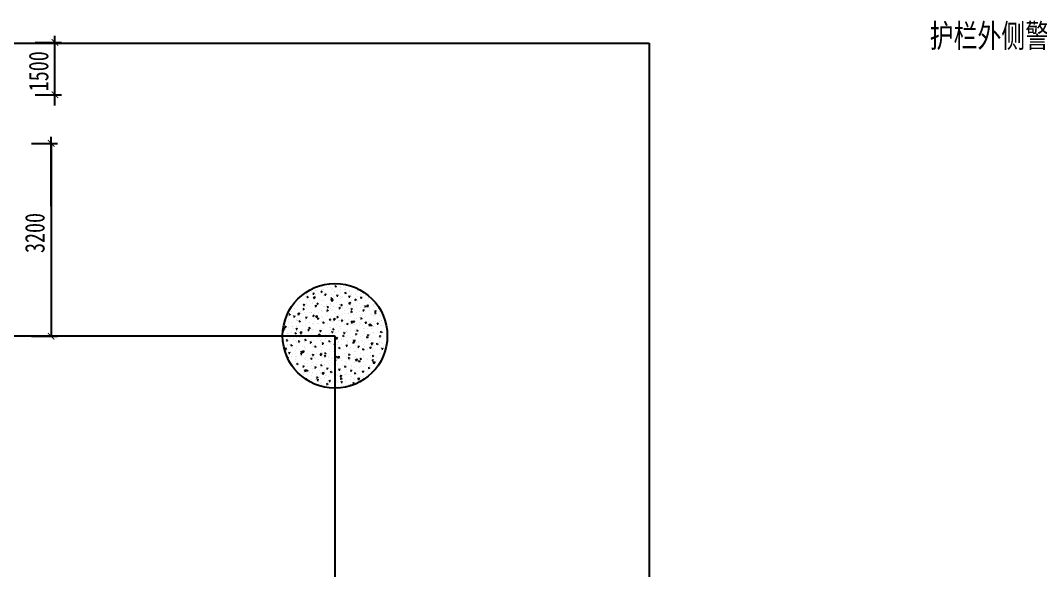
# Model space of a CAD drawing. Header units: inches. Extents: x -113 to 2477, y -497 to 443.
# Drawn here: x -6.4 to 102.8, y -362.8 to -303.9 of the extents above; entities that cross this region are included whole.
import ezdxf

# ---------------------------------------------------------------- set-up
doc = ezdxf.new("R2010")
doc.units = ezdxf.units.IN
doc.header["$MEASUREMENT"] = 0
doc.styles.add('宋体', font='', dxfattribs={"width": 0.75})
doc.styles.get('宋体').set_extended_font_data('SimSun')

msp = doc.modelspace()

# ---------------------------------------------------------------- linework, layer by layer
at = {"color": 0}
for p, q in [((-2.691, -312.991), (-2.691, -305.564)), ((-65.72, -306.326), (60.893, -306.326)), ((-4.791, -306.264), (-1.991, -306.264)), ((60.893, -306.326), (60.893, -444.935)), ((-4.791, -311.845), (-1.991, -311.845)), ((-3.094, -323.784), (-3.094, -316.357)), ((-5.194, -317.057), (-2.394, -317.057)), ((-3.094, -317.057), (-3.094, -337.654)), ((24.249, -332.959), (24.249, -332.959)), ((24.765, -332.88), (24.765, -332.88)), ((24.995, -332.605), (24.995, -332.605)), ((25.147, -332.845), (25.147, -332.845)), ((25.495, -332.459), (25.495, -332.459)), ((25.569, -332.407), (25.569, -332.407)), ((25.794, -332.926), (25.882, -332.986)), ((25.795, -332.926), (25.92, -332.878)), ((25.802, -332.702), (25.802, -332.702)), ((25.883, -332.985), (25.919, -332.877)), ((25.94, -332.401), (25.94, -332.401)), ((25.944, -332.645), (25.944, -332.645)), ((26.071, -332.712), (26.071, -332.712)), ((26.519, -332.447), (26.519, -332.447)), ((26.613, -332.312), (26.613, -332.312)), ((26.839, -332.524), (26.839, -332.524)), ((26.893, -332.686), (26.893, -332.686)), ((26.983, -332.586), (26.983, -332.586)), ((27.265, -332.914), (27.265, -332.914)), ((27.269, -332.865), (27.269, -332.865)), ((27.288, -332.352), (27.376, -332.412)), ((27.289, -332.352), (27.414, -332.304)), ((27.377, -332.411), (27.413, -332.304)), ((27.468, -332.487), (27.468, -332.487)), ((27.714, -332.807), (27.714, -332.807)), ((27.736, -332.164), (27.736, -332.164)), ((27.843, -332.726), (27.843, -332.726)), ((27.876, -332.346), (27.876, -332.346)), ((27.882, -332.472), (27.882, -332.472)), ((28.302, -332.736), (28.302, -332.736)), ((28.387, -332.718), (28.387, -332.718)), ((28.417, -332.527), (28.417, -332.527)), ((28.783, -332.931), (28.783, -332.931)), ((28.792, -332.766), (28.792, -332.766)), ((28.805, -332.339), (28.805, -332.339)), ((29.339, -332.558), (29.339, -332.558)), ((29.366, -332.567), (29.366, -332.567)), ((29.51, -332.57), (29.51, -332.57)), ((29.696, -332.806), (29.696, -332.806)), ((29.741, -332.806), (29.741, -332.806)), ((23.437, -334.009), (23.437, -334.009)), ((23.904, -333.308), (23.904, -333.308)), ((24.155, -333.448), (24.155, -333.448)), ((24.227, -333.551), (24.227, -333.551)), ((24.267, -333.27), (24.267, -333.27)), ((24.3, -333.499), (24.389, -333.559)), ((24.301, -333.499), (24.426, -333.451)), ((24.389, -333.558), (24.425, -333.451)), ((24.559, -333.862), (24.559, -333.862)), ((24.928, -333.141), (25.035, -333.15)), ((24.932, -333.141), (25.018, -333.039)), ((24.98, -333.589), (25.119, -333.445)), ((24.982, -333.593), (25.14, -333.617)), ((25.005, -333.803), (25.005, -333.803)), ((25.036, -333.161), (25.015, -333.049)), ((25.027, -333.16), (25.027, -333.16)), ((25.104, -334.029), (25.104, -334.029)), ((25.139, -333.615), (25.119, -333.446)), ((25.125, -333.437), (25.125, -333.437)), ((25.191, -333.27), (25.191, -333.27)), ((25.216, -333.31), (25.216, -333.31)), ((25.472, -333.102), (25.472, -333.102)), ((25.678, -333.714), (25.678, -333.714)), ((25.87, -333.892), (25.87, -333.892)), ((26.027, -333.895), (26.027, -333.895)), ((26.049, -333.303), (26.049, -333.303)), ((26.146, -333.013), (26.146, -333.013)), ((26.165, -333.351), (26.165, -333.351)), ((26.204, -333.253), (26.31, -333.262)), ((26.208, -333.252), (26.293, -333.15)), ((26.228, -333.092), (26.228, -333.092)), ((26.311, -333.272), (26.291, -333.161)), ((26.801, -333.567), (26.801, -333.567)), ((26.855, -333.642), (26.944, -333.701)), ((26.857, -333.642), (26.981, -333.594)), ((26.878, -333.884), (27.017, -333.739)), ((26.879, -333.887), (27.037, -333.912)), ((26.907, -333.714), (26.907, -333.714)), ((26.94, -333.77), (26.94, -333.77)), ((26.944, -333.701), (26.98, -333.593)), ((26.962, -333.178), (26.962, -333.178)), ((27.037, -333.909), (27.017, -333.74)), ((27.114, -333.391), (27.114, -333.391)), ((27.246, -333.508), (27.246, -333.508)), ((27.479, -333.364), (27.585, -333.373)), ((27.483, -333.364), (27.569, -333.262)), ((27.586, -333.384), (27.566, -333.272)), ((27.838, -333.656), (27.838, -333.656)), ((27.86, -333.064), (27.86, -333.064)), ((27.919, -333.419), (27.919, -333.419)), ((27.944, -333.536), (27.944, -333.536)), ((28.063, -333.431), (28.063, -333.431)), ((28.349, -333.068), (28.438, -333.128)), ((28.351, -333.068), (28.475, -333.02)), ((28.438, -333.127), (28.474, -333.02)), ((28.575, -333.973), (28.575, -333.973)), ((28.754, -333.476), (28.861, -333.485)), ((28.758, -333.476), (28.844, -333.373)), ((28.762, -333.523), (28.762, -333.523)), ((28.776, -334.178), (28.914, -334.033)), ((28.862, -333.495), (28.841, -333.384)), ((28.934, -334.203), (28.914, -334.034)), ((28.981, -333.358), (28.981, -333.358)), ((29.012, -333.471), (29.012, -333.471)), ((29.02, -333.914), (29.02, -333.914)), ((29.042, -333.271), (29.042, -333.271)), ((29.411, -333.784), (29.499, -333.844)), ((29.412, -333.784), (29.536, -333.736)), ((29.487, -333.213), (29.487, -333.213)), ((29.499, -333.843), (29.535, -333.736)), ((29.653, -333.99), (29.653, -333.99)), ((29.675, -333.398), (29.675, -333.398)), ((29.693, -333.825), (29.693, -333.825)), ((29.961, -333.511), (29.961, -333.511)), ((30.018, -333.18), (30.018, -333.18)), ((30.03, -333.587), (30.136, -333.597)), ((30.033, -333.587), (30.119, -333.485)), ((30.137, -333.607), (30.116, -333.496)), ((30.161, -333.124), (30.161, -333.124)), ((30.551, -333.876), (30.551, -333.876)), ((30.573, -333.284), (30.573, -333.284)), ((30.816, -333.678), (30.816, -333.678)), ((30.91, -333.551), (30.91, -333.551)), ((22.617, -335.043), (22.617, -335.043)), ((22.76, -334.426), (22.76, -334.426)), ((22.969, -334.711), (22.969, -334.711)), ((22.971, -334.139), (22.971, -334.139)), ((23.271, -334.859), (23.271, -334.859)), ((23.293, -334.268), (23.293, -334.268)), ((23.346, -334.378), (23.346, -334.378)), ((23.567, -335.083), (23.567, -335.083)), ((23.797, -334.248), (23.797, -334.248)), ((23.867, -334.789), (23.956, -334.848)), ((23.869, -334.788), (23.993, -334.741)), ((23.9, -334.367), (24.006, -334.376)), ((23.904, -334.367), (23.989, -334.265)), ((23.92, -334.179), (23.92, -334.179)), ((23.956, -334.848), (23.992, -334.74)), ((24.007, -334.386), (23.987, -334.275)), ((24.092, -334.563), (24.092, -334.563)), ((24.184, -334.734), (24.184, -334.734)), ((24.206, -334.142), (24.206, -334.142)), ((24.295, -334.418), (24.295, -334.418)), ((24.516, -335.123), (24.516, -335.123)), ((24.537, -334.504), (24.537, -334.504)), ((24.742, -335.117), (24.742, -335.117)), ((24.76, -335.131), (24.76, -335.131)), ((24.834, -334.07), (24.834, -334.07)), ((24.869, -334.219), (24.869, -334.219)), ((25.082, -334.62), (25.082, -334.62)), ((25.175, -334.478), (25.281, -334.488)), ((25.179, -334.478), (25.265, -334.376)), ((25.21, -334.416), (25.21, -334.416)), ((25.244, -334.458), (25.244, -334.458)), ((25.283, -334.498), (25.262, -334.387)), ((25.361, -334.215), (25.45, -334.275)), ((25.363, -334.215), (25.487, -334.167)), ((25.45, -334.274), (25.486, -334.167)), ((25.797, -334.953), (25.797, -334.953)), ((25.819, -334.259), (25.819, -334.259)), ((25.865, -334.969), (25.865, -334.969)), ((25.984, -335.079), (25.984, -335.079)), ((26.006, -334.487), (26.006, -334.487)), ((26.193, -334.498), (26.193, -334.498)), ((26.31, -334.91), (26.31, -334.91)), ((26.333, -334.268), (26.333, -334.268)), ((26.423, -334.931), (26.511, -334.991)), ((26.424, -334.931), (26.549, -334.883)), ((26.45, -334.59), (26.557, -334.599)), ((26.454, -334.59), (26.54, -334.488)), ((26.511, -334.99), (26.547, -334.883)), ((26.558, -334.61), (26.537, -334.498)), ((26.768, -334.299), (26.768, -334.299)), ((26.778, -334.209), (26.778, -334.209)), ((26.834, -334.775), (26.834, -334.775)), ((26.897, -334.954), (26.897, -334.954)), ((26.919, -334.362), (26.919, -334.362)), ((26.984, -334.822), (26.984, -334.822)), ((27.143, -334.538), (27.143, -334.538)), ((27.452, -334.121), (27.452, -334.121)), ((27.717, -334.339), (27.717, -334.339)), ((27.726, -334.701), (27.832, -334.711)), ((27.73, -334.701), (27.815, -334.599)), ((27.795, -334.84), (27.795, -334.84)), ((27.833, -334.721), (27.813, -334.61)), ((27.817, -334.248), (27.817, -334.248)), ((27.871, -334.597), (27.871, -334.597)), ((27.917, -334.358), (28.005, -334.417)), ((27.918, -334.357), (28.042, -334.31)), ((28.005, -334.417), (28.041, -334.309)), ((28.092, -334.578), (28.092, -334.578)), ((28.107, -334.674), (28.107, -334.674)), ((28.297, -334.988), (28.297, -334.988)), ((28.552, -334.615), (28.552, -334.615)), ((28.666, -334.379), (28.666, -334.379)), ((28.719, -334.707), (28.719, -334.707)), ((28.74, -334.115), (28.74, -334.115)), ((28.777, -334.182), (28.935, -334.206)), ((28.908, -334.419), (28.908, -334.419)), ((28.978, -335.074), (29.066, -335.133)), ((28.979, -335.073), (29.104, -335.025)), ((29.001, -334.813), (29.107, -334.822)), ((29.005, -334.813), (29.091, -334.711)), ((29.041, -334.618), (29.041, -334.618)), ((29.067, -335.132), (29.103, -335.025)), ((29.108, -334.833), (29.088, -334.721)), ((29.225, -334.527), (29.225, -334.527)), ((29.334, -334.81), (29.334, -334.81)), ((29.615, -334.419), (29.615, -334.419)), ((29.631, -334.582), (29.631, -334.582)), ((29.88, -335.08), (29.88, -335.08)), ((29.945, -334.241), (29.945, -334.241)), ((29.99, -334.658), (29.99, -334.658)), ((30.276, -334.925), (30.383, -334.934)), ((30.28, -334.925), (30.366, -334.822)), ((30.326, -335.022), (30.326, -335.022)), ((30.348, -334.379), (30.348, -334.379)), ((30.384, -334.944), (30.363, -334.833)), ((30.371, -334.632), (30.371, -334.632)), ((30.472, -334.5), (30.56, -334.56)), ((30.473, -334.5), (30.598, -334.452)), ((30.508, -335.06), (30.508, -335.06)), ((30.529, -334.468), (30.529, -334.468)), ((30.56, -334.559), (30.597, -334.452)), ((30.564, -334.46), (30.564, -334.46)), ((30.673, -334.472), (30.812, -334.328)), ((30.674, -334.476), (30.832, -334.5)), ((30.793, -334.32), (30.793, -334.32)), ((30.832, -334.497), (30.812, -334.329)), ((30.939, -334.698), (30.939, -334.698)), ((30.982, -334.063), (30.982, -334.063)), ((30.999, -334.933), (30.999, -334.933)), ((31.408, -334.454), (31.408, -334.454)), ((31.431, -334.926), (31.431, -334.926)), ((31.453, -334.334), (31.453, -334.334)), ((31.467, -334.232), (31.467, -334.232)), ((31.513, -334.5), (31.513, -334.5)), ((31.552, -335.036), (31.658, -335.046)), ((31.555, -335.036), (31.641, -334.934)), ((31.659, -335.056), (31.638, -334.944)), ((31.888, -334.739), (31.888, -334.739)), ((32.087, -335.076), (32.087, -335.076)), ((22.033, -336.113), (22.033, -336.113)), ((22.075, -336.056), (22.075, -336.056)), ((22.271, -335.951), (22.271, -335.951)), ((22.305, -336.177), (22.305, -336.177)), ((22.326, -335.585), (22.326, -335.585)), ((22.374, -335.362), (22.462, -335.422)), ((22.375, -335.362), (22.499, -335.314)), ((22.462, -335.421), (22.498, -335.314)), ((22.501, -335.412), (22.501, -335.412)), ((22.646, -336.19), (22.646, -336.19)), ((22.686, -335.487), (22.686, -335.487)), ((22.871, -335.593), (22.978, -335.602)), ((22.875, -335.593), (22.961, -335.49)), ((22.979, -335.612), (22.958, -335.501)), ((23.112, -335.878), (23.112, -335.878)), ((23.156, -335.965), (23.156, -335.965)), ((23.22, -335.991), (23.22, -335.991)), ((23.228, -336.043), (23.228, -336.043)), ((23.25, -335.451), (23.25, -335.451)), ((23.319, -335.321), (23.457, -335.177)), ((23.32, -335.325), (23.478, -335.349)), ((23.435, -336.078), (23.523, -336.138)), ((23.436, -336.078), (23.561, -336.03)), ((23.477, -335.347), (23.458, -335.178)), ((23.524, -336.137), (23.56, -336.03)), ((23.595, -336.23), (23.595, -336.23)), ((23.601, -335.907), (23.601, -335.907)), ((23.624, -335.264), (23.624, -335.264)), ((23.723, -335.309), (23.723, -335.309)), ((24.069, -335.206), (24.069, -335.206)), ((24.141, -335.918), (24.141, -335.918)), ((24.147, -335.704), (24.253, -335.713)), ((24.149, -335.7), (24.149, -335.7)), ((24.15, -335.704), (24.236, -335.602)), ((24.163, -335.326), (24.163, -335.326)), ((24.169, -336.031), (24.169, -336.031)), ((24.254, -335.724), (24.233, -335.612)), ((24.275, -335.818), (24.275, -335.818)), ((24.929, -335.505), (25.017, -335.564)), ((24.93, -335.504), (25.055, -335.457)), ((25.017, -335.564), (25.053, -335.456)), ((25.039, -335.804), (25.039, -335.804)), ((25.061, -335.212), (25.061, -335.212)), ((25.119, -336.071), (25.119, -336.071)), ((25.186, -335.522), (25.186, -335.522)), ((25.216, -335.615), (25.355, -335.471)), ((25.217, -335.619), (25.375, -335.644)), ((25.375, -335.641), (25.355, -335.472)), ((25.398, -335.67), (25.398, -335.67)), ((25.422, -335.816), (25.528, -335.825)), ((25.426, -335.816), (25.511, -335.714)), ((25.465, -335.163), (25.465, -335.163)), ((25.529, -335.835), (25.509, -335.724)), ((25.843, -335.612), (25.843, -335.612)), ((25.865, -336.144), (25.865, -336.144)), ((25.962, -335.671), (25.962, -335.671)), ((25.99, -336.22), (26.079, -336.28)), ((25.991, -336.22), (26.116, -336.172)), ((26.048, -336.224), (26.048, -336.224)), ((26.068, -336.112), (26.068, -336.112)), ((26.079, -336.279), (26.115, -336.172)), ((26.223, -335.344), (26.223, -335.344)), ((26.414, -335.203), (26.414, -335.203)), ((26.516, -335.523), (26.516, -335.523)), ((26.697, -335.927), (26.803, -335.937)), ((26.701, -335.927), (26.787, -335.825)), ((26.805, -335.947), (26.784, -335.836)), ((26.854, -336.138), (26.854, -336.138)), ((26.875, -335.546), (26.875, -335.546)), ((26.902, -335.966), (26.902, -335.966)), ((27.017, -336.152), (27.017, -336.152)), ((27.114, -335.91), (27.252, -335.765)), ((27.115, -335.913), (27.273, -335.938)), ((27.171, -336.077), (27.171, -336.077)), ((27.272, -335.935), (27.253, -335.766)), ((27.26, -335.166), (27.26, -335.166)), ((27.363, -335.243), (27.363, -335.243)), ((27.484, -335.647), (27.572, -335.707)), ((27.485, -335.647), (27.61, -335.599)), ((27.573, -335.706), (27.609, -335.598)), ((27.616, -336.018), (27.616, -336.018)), ((27.639, -335.375), (27.639, -335.375)), ((27.752, -336.024), (27.752, -336.024)), ((27.773, -335.432), (27.773, -335.432)), ((27.939, -335.788), (27.939, -335.788)), ((27.966, -336.192), (27.966, -336.192)), ((27.972, -336.039), (28.079, -336.048)), ((27.976, -336.039), (28.062, -335.937)), ((28.08, -336.059), (28.059, -335.947)), ((28.084, -335.317), (28.084, -335.317)), ((28.29, -335.929), (28.29, -335.929)), ((28.312, -335.283), (28.312, -335.283)), ((28.675, -335.89), (28.675, -335.89)), ((28.697, -335.299), (28.697, -335.299)), ((28.758, -335.228), (28.758, -335.228)), ((28.915, -336.232), (28.915, -336.232)), ((28.976, -335.61), (28.976, -335.61)), ((29.011, -336.204), (29.15, -336.06)), ((29.012, -336.208), (29.17, -336.232)), ((29.17, -336.229), (29.15, -336.061)), ((29.248, -336.15), (29.354, -336.16)), ((29.252, -336.15), (29.337, -336.048)), ((29.261, -335.323), (29.261, -335.323)), ((29.355, -336.17), (29.335, -336.059)), ((29.413, -335.781), (29.413, -335.781)), ((29.588, -335.765), (29.588, -335.765)), ((29.61, -335.173), (29.61, -335.173)), ((29.858, -335.723), (29.858, -335.723)), ((30.013, -335.432), (30.013, -335.432)), ((30.039, -335.789), (30.128, -335.849)), ((30.041, -335.789), (30.165, -335.741)), ((30.128, -335.848), (30.164, -335.741)), ((30.211, -335.363), (30.211, -335.363)), ((30.486, -335.651), (30.486, -335.651)), ((30.527, -336.262), (30.613, -336.16)), ((30.531, -335.634), (30.531, -335.634)), ((30.63, -336.282), (30.61, -336.17)), ((31.05, -335.254), (31.05, -335.254)), ((31.16, -335.403), (31.16, -335.403)), ((31.186, -336.188), (31.186, -336.188)), ((31.388, -336.11), (31.388, -336.11)), ((31.41, -335.518), (31.41, -335.518)), ((31.533, -335.216), (31.622, -335.276)), ((31.534, -335.216), (31.659, -335.168)), ((31.622, -335.275), (31.658, -335.167)), ((31.631, -336.129), (31.631, -336.129)), ((31.654, -335.486), (31.654, -335.486)), ((32.013, -336.137), (32.013, -336.137)), ((32.099, -335.428), (32.099, -335.428)), ((32.109, -335.444), (32.109, -335.444)), ((32.301, -335.985), (32.301, -335.985)), ((32.305, -336.04), (32.305, -336.04)), ((32.323, -335.393), (32.323, -335.393)), ((32.594, -335.932), (32.616, -335.946)), ((32.596, -335.932), (32.61, -335.926)), ((21.714, -337.066), (21.816, -337.081)), ((21.723, -336.984), (21.795, -336.909)), ((21.815, -337.078), (21.796, -336.91)), ((21.843, -336.818), (21.949, -336.828)), ((21.847, -336.818), (21.932, -336.716)), ((21.917, -336.855), (21.917, -336.855)), ((21.95, -336.838), (21.93, -336.727)), ((21.941, -336.651), (22.029, -336.711)), ((21.942, -336.651), (22.067, -336.603)), ((22.03, -336.71), (22.066, -336.603)), ((22.283, -336.768), (22.283, -336.768)), ((22.666, -337.309), (22.666, -337.309)), ((22.689, -336.667), (22.689, -336.667)), ((22.755, -336.678), (22.755, -336.678)), ((22.867, -336.895), (22.867, -336.895)), ((23.004, -337.367), (23.128, -337.319)), ((23.091, -337.426), (23.127, -337.319)), ((23.118, -336.93), (23.224, -336.939)), ((23.122, -336.93), (23.208, -336.828)), ((23.134, -336.608), (23.134, -336.608)), ((23.185, -337.227), (23.185, -337.227)), ((23.225, -336.95), (23.205, -336.838)), ((23.206, -336.635), (23.206, -336.635)), ((23.339, -337.221), (23.339, -337.221)), ((23.554, -337.347), (23.693, -337.203)), ((23.713, -337.373), (23.693, -337.204)), ((23.791, -336.5), (23.791, -336.5)), ((23.807, -336.519), (23.807, -336.519)), ((23.816, -336.935), (23.816, -336.935)), ((24.098, -337.102), (24.098, -337.102)), ((24.119, -336.51), (24.119, -336.51)), ((24.393, -337.042), (24.5, -337.051)), ((24.397, -337.041), (24.483, -336.939)), ((24.462, -337.073), (24.462, -337.073)), ((24.501, -337.061), (24.48, -336.95)), ((24.496, -336.794), (24.585, -336.854)), ((24.498, -336.794), (24.622, -336.746)), ((24.544, -336.27), (24.544, -336.27)), ((24.585, -336.853), (24.621, -336.745)), ((24.765, -336.975), (24.765, -336.975)), ((24.828, -336.322), (24.828, -336.322)), ((24.907, -337.014), (24.907, -337.014)), ((24.93, -336.372), (24.93, -336.372)), ((24.996, -336.988), (24.996, -336.988)), ((25.017, -336.396), (25.017, -336.396)), ((25.375, -336.313), (25.375, -336.313)), ((25.494, -336.31), (25.494, -336.31)), ((25.581, -336.926), (25.581, -336.926)), ((25.669, -337.153), (25.775, -337.162)), ((25.672, -337.153), (25.758, -337.051)), ((25.714, -337.015), (25.714, -337.015)), ((25.776, -337.173), (25.755, -337.061)), ((25.792, -337.205), (25.792, -337.205)), ((25.919, -336.855), (25.919, -336.855)), ((25.941, -336.263), (25.941, -336.263)), ((26.443, -336.35), (26.443, -336.35)), ((26.663, -337.055), (26.663, -337.055)), ((26.704, -336.778), (26.704, -336.778)), ((26.81, -337.321), (26.81, -337.321)), ((26.829, -337.027), (26.829, -337.027)), ((26.832, -336.73), (26.832, -336.73)), ((26.944, -337.265), (27.05, -337.274)), ((26.948, -337.265), (27.033, -337.162)), ((27.051, -337.284), (27.031, -337.173)), ((27.051, -336.936), (27.14, -336.996)), ((27.053, -336.936), (27.177, -336.888)), ((27.14, -336.995), (27.176, -336.888)), ((27.149, -336.719), (27.149, -336.719)), ((27.392, -336.39), (27.392, -336.39)), ((27.612, -337.096), (27.612, -337.096)), ((27.709, -337.208), (27.709, -337.208)), ((27.73, -336.616), (27.73, -336.616)), ((27.822, -336.631), (27.822, -336.631)), ((27.866, -336.849), (27.866, -336.849)), ((28.223, -337.376), (28.309, -337.274)), ((28.292, -337.239), (28.292, -337.239)), ((28.327, -337.396), (28.306, -337.285)), ((28.341, -336.431), (28.341, -336.431)), ((28.477, -337.184), (28.477, -337.184)), ((28.545, -336.363), (28.634, -336.422)), ((28.547, -336.363), (28.671, -336.315)), ((28.561, -337.136), (28.561, -337.136)), ((28.632, -337.074), (28.632, -337.074)), ((28.634, -336.422), (28.67, -336.314)), ((28.654, -336.482), (28.654, -336.482)), ((28.903, -336.671), (28.903, -336.671)), ((28.922, -337.125), (28.922, -337.125)), ((28.945, -336.483), (28.945, -336.483)), ((29.29, -336.471), (29.29, -336.471)), ((29.329, -337.061), (29.329, -337.061)), ((29.39, -336.424), (29.39, -336.424)), ((29.511, -337.176), (29.511, -337.176)), ((29.545, -336.949), (29.545, -336.949)), ((29.567, -336.357), (29.567, -336.357)), ((29.596, -337.037), (29.596, -337.037)), ((29.607, -337.079), (29.695, -337.138)), ((29.608, -337.078), (29.732, -337.031)), ((29.695, -337.138), (29.731, -337.03)), ((29.864, -336.272), (29.864, -336.272)), ((29.939, -336.493), (29.939, -336.493)), ((30.063, -336.335), (30.063, -336.335)), ((30.239, -336.511), (30.239, -336.511)), ((30.365, -336.883), (30.365, -336.883)), ((30.443, -336.835), (30.443, -336.835)), ((30.46, -337.216), (30.46, -337.216)), ((30.465, -336.243), (30.465, -336.243)), ((30.523, -336.262), (30.629, -336.271)), ((30.719, -336.889), (30.719, -336.889)), ((30.813, -336.312), (30.813, -336.312)), ((30.909, -336.498), (31.047, -336.354)), ((30.91, -336.502), (31.068, -336.527)), ((30.976, -336.315), (30.976, -336.315)), ((31.067, -336.524), (31.048, -336.355)), ((31.101, -336.505), (31.189, -336.565)), ((31.102, -336.505), (31.226, -336.457)), ((31.164, -336.83), (31.164, -336.83)), ((31.188, -336.551), (31.188, -336.551)), ((31.189, -336.564), (31.225, -336.457)), ((31.345, -337.294), (31.345, -337.294)), ((31.366, -336.702), (31.366, -336.702)), ((31.402, -336.705), (31.402, -336.705)), ((31.409, -337.256), (31.409, -337.256)), ((31.763, -336.352), (31.763, -336.352)), ((31.798, -336.374), (31.905, -336.383)), ((31.802, -336.374), (31.888, -336.271)), ((31.837, -336.742), (31.837, -336.742)), ((31.906, -336.393), (31.885, -336.282)), ((32.081, -337.327), (32.081, -337.327)), ((32.137, -336.591), (32.137, -336.591)), ((32.162, -337.221), (32.25, -337.281)), ((32.163, -337.221), (32.288, -337.173)), ((32.25, -337.28), (32.287, -337.173)), ((32.258, -337.169), (32.258, -337.169)), ((32.279, -336.577), (32.279, -336.577)), ((32.358, -337.296), (32.358, -337.296)), ((32.439, -336.527), (32.439, -336.527)), ((32.492, -337.295), (32.492, -337.295)), ((32.712, -336.392), (32.712, -336.392)), ((32.806, -336.793), (32.815, -336.784)), ((32.807, -336.796), (32.817, -336.798)), ((-52.496, -337.654), (27.283, -337.654)), ((-5.194, -337.694), (-2.394, -337.694)), ((21.753, -338.069), (21.753, -338.069)), ((21.946, -338.002), (21.946, -338.002)), ((22.07, -338.307), (22.07, -338.307)), ((22.089, -338.156), (22.196, -338.165)), ((22.093, -338.156), (22.179, -338.054)), ((22.197, -338.175), (22.176, -338.064)), ((22.198, -338.011), (22.198, -338.011)), ((22.221, -337.368), (22.221, -337.368)), ((22.24, -337.952), (22.24, -337.952)), ((22.261, -337.36), (22.261, -337.36)), ((22.52, -337.804), (22.52, -337.804)), ((22.681, -337.739), (22.681, -337.739)), ((22.872, -337.922), (22.872, -337.922)), ((22.895, -338.042), (22.895, -338.042)), ((23.002, -337.367), (23.091, -337.427)), ((23.107, -338.129), (23.107, -338.129)), ((23.142, -338.411), (23.142, -338.411)), ((23.163, -337.819), (23.163, -337.819)), ((23.365, -338.267), (23.471, -338.277)), ((23.369, -338.267), (23.454, -338.165)), ((23.472, -338.287), (23.451, -338.176)), ((23.47, -337.844), (23.47, -337.844)), ((23.555, -337.351), (23.714, -337.376)), ((23.718, -337.561), (23.718, -337.561)), ((23.844, -338.082), (23.844, -338.082)), ((23.972, -338.417), (23.972, -338.417)), ((23.994, -337.774), (23.994, -337.774)), ((24.054, -338.286), (24.054, -338.286)), ((24.064, -338.083), (24.152, -338.143)), ((24.065, -338.083), (24.189, -338.035)), ((24.076, -337.694), (24.076, -337.694)), ((24.144, -337.951), (24.144, -337.951)), ((24.152, -338.142), (24.188, -338.035)), ((24.419, -337.884), (24.419, -337.884)), ((24.44, -337.716), (24.44, -337.716)), ((24.64, -338.379), (24.746, -338.388)), ((24.644, -338.379), (24.73, -338.277)), ((24.645, -338.328), (24.645, -338.328)), ((24.747, -338.399), (24.727, -338.287)), ((24.755, -337.383), (24.755, -337.383)), ((24.794, -338.123), (24.794, -338.123)), ((24.952, -338.172), (24.952, -338.172)), ((24.974, -337.58), (24.974, -337.58)), ((25.113, -337.627), (25.113, -337.627)), ((25.181, -337.773), (25.181, -337.773)), ((25.368, -337.924), (25.368, -337.924)), ((25.452, -337.642), (25.59, -337.497)), ((25.453, -337.645), (25.611, -337.67)), ((25.557, -337.51), (25.646, -337.569)), ((25.559, -337.51), (25.683, -337.462)), ((25.61, -337.667), (25.591, -337.498)), ((25.646, -337.569), (25.682, -337.461)), ((25.743, -338.163), (25.743, -338.163)), ((25.768, -338.18), (25.768, -338.18)), ((25.86, -338.395), (25.86, -338.395)), ((25.876, -338.038), (25.876, -338.038)), ((25.898, -337.447), (25.898, -337.447)), ((25.919, -338.49), (26.005, -338.388)), ((26.023, -338.51), (26.002, -338.399)), ((26.213, -338.122), (26.213, -338.122)), ((26.218, -337.595), (26.218, -337.595)), ((26.236, -337.479), (26.236, -337.479)), ((26.317, -337.964), (26.317, -337.964)), ((26.619, -338.226), (26.707, -338.285)), ((26.62, -338.225), (26.745, -338.178)), ((26.681, -337.42), (26.681, -337.42)), ((26.692, -338.203), (26.692, -338.203)), ((26.707, -338.285), (26.743, -338.177)), ((26.789, -337.913), (26.789, -337.913)), ((26.887, -338.033), (26.887, -338.033)), ((26.897, -338.217), (26.897, -338.217)), ((27.255, -337.417), (27.255, -337.417)), ((27.266, -338.004), (27.266, -338.004)), ((27.283, -337.654), (27.283, -417.433)), ((27.349, -337.936), (27.488, -337.792)), ((27.351, -337.94), (27.509, -337.964)), ((27.354, -337.332), (27.354, -337.332)), ((27.508, -337.961), (27.488, -337.793)), ((27.641, -338.243), (27.641, -338.243)), ((27.665, -338.391), (27.665, -338.391)), ((27.687, -337.799), (27.687, -337.799)), ((27.934, -338.039), (27.934, -338.039)), ((28.009, -337.885), (28.009, -337.885)), ((28.113, -337.652), (28.201, -337.712)), ((28.114, -337.652), (28.239, -337.604)), ((28.201, -337.711), (28.237, -337.604)), ((28.215, -338.044), (28.215, -338.044)), ((28.219, -337.376), (28.325, -337.386)), ((28.455, -337.827), (28.455, -337.827)), ((28.589, -338.258), (28.589, -338.258)), ((28.59, -338.283), (28.59, -338.283)), ((28.61, -337.666), (28.61, -337.666)), ((28.971, -337.861), (28.971, -337.861)), ((29.128, -337.738), (29.128, -337.738)), ((29.164, -338.084), (29.164, -338.084)), ((29.174, -338.368), (29.262, -338.428)), ((29.175, -338.368), (29.3, -338.32)), ((29.247, -338.23), (29.386, -338.086)), ((29.248, -338.234), (29.406, -338.259)), ((29.263, -338.427), (29.299, -338.319)), ((29.406, -338.256), (29.386, -338.087)), ((29.494, -337.488), (29.601, -337.497)), ((29.498, -337.488), (29.584, -337.386)), ((29.502, -338.133), (29.502, -338.133)), ((29.523, -337.541), (29.523, -337.541)), ((29.539, -338.323), (29.539, -338.323)), ((29.602, -337.508), (29.581, -337.396)), ((29.783, -338.291), (29.783, -338.291)), ((30.008, -337.683), (30.008, -337.683)), ((30.113, -338.124), (30.113, -338.124)), ((30.228, -338.233), (30.228, -338.233)), ((30.251, -337.59), (30.251, -337.59)), ((30.4, -338.019), (30.4, -338.019)), ((30.421, -337.427), (30.421, -337.427)), ((30.488, -338.363), (30.488, -338.363)), ((30.668, -337.795), (30.756, -337.854)), ((30.669, -337.794), (30.794, -337.747)), ((30.696, -337.532), (30.696, -337.532)), ((30.757, -337.853), (30.793, -337.746)), ((30.77, -337.599), (30.876, -337.609)), ((30.774, -337.599), (30.859, -337.497)), ((30.877, -337.619), (30.857, -337.508)), ((30.902, -338.144), (30.902, -338.144)), ((31.044, -337.505), (31.044, -337.505)), ((31.063, -338.164), (31.063, -338.164)), ((31.145, -338.525), (31.283, -338.38)), ((31.303, -338.55), (31.283, -338.381)), ((31.323, -337.886), (31.323, -337.886)), ((31.369, -337.443), (31.369, -337.443)), ((31.437, -338.403), (31.437, -338.403)), ((32.008, -338.388), (32.008, -338.388)), ((32.012, -338.205), (32.012, -338.205)), ((32.025, -337.996), (32.025, -337.996)), ((32.045, -337.711), (32.151, -337.72)), ((32.049, -337.711), (32.135, -337.609)), ((32.152, -337.731), (32.132, -337.619)), ((32.214, -338.352), (32.214, -338.352)), ((32.236, -337.761), (32.236, -337.761)), ((32.47, -337.938), (32.47, -337.938)), ((21.893, -339.079), (22.031, -338.935)), ((21.894, -339.083), (22.052, -339.108)), ((22.051, -339.105), (22.031, -338.936)), ((22.167, -338.707), (22.167, -338.707)), ((22.196, -339.136), (22.196, -339.136)), ((22.218, -338.544), (22.218, -338.544)), ((22.336, -339.493), (22.442, -339.503)), ((22.34, -339.493), (22.426, -339.391)), ((22.404, -338.623), (22.404, -338.623)), ((22.443, -339.513), (22.423, -339.401)), ((22.57, -338.657), (22.658, -338.716)), ((22.571, -338.656), (22.695, -338.609)), ((22.658, -338.716), (22.694, -338.608)), ((22.749, -338.929), (22.749, -338.929)), ((23.059, -339.177), (23.059, -339.177)), ((23.116, -338.747), (23.116, -338.747)), ((23.12, -339.003), (23.12, -339.003)), ((23.504, -339.118), (23.504, -339.118)), ((23.527, -338.475), (23.527, -338.475)), ((23.615, -339.605), (23.701, -339.503)), ((23.631, -339.373), (23.719, -339.432)), ((23.632, -339.372), (23.757, -339.324)), ((23.719, -339.624), (23.698, -339.513)), ((23.72, -339.431), (23.756, -339.324)), ((23.786, -338.751), (23.786, -338.751)), ((23.79, -339.374), (23.929, -339.229)), ((23.791, -339.377), (23.949, -339.402)), ((23.949, -339.399), (23.929, -339.23)), ((24.011, -339.469), (24.011, -339.469)), ((24.033, -338.877), (24.033, -338.877)), ((24.065, -338.788), (24.065, -338.788)), ((24.177, -339.029), (24.177, -339.029)), ((24.823, -338.573), (24.823, -338.573)), ((24.909, -339.356), (24.909, -339.356)), ((24.931, -338.764), (24.931, -338.764)), ((25.014, -338.828), (25.014, -338.828)), ((25.125, -338.799), (25.213, -338.859)), ((25.126, -338.799), (25.251, -338.751)), ((25.214, -338.858), (25.25, -338.751)), ((25.3, -338.882), (25.3, -338.882)), ((25.745, -338.823), (25.745, -338.823)), ((25.787, -339.456), (25.787, -339.456)), ((25.833, -339.222), (25.833, -339.222)), ((25.854, -338.63), (25.854, -338.63)), ((25.915, -338.491), (26.022, -338.5)), ((25.951, -339.436), (25.951, -339.436)), ((25.963, -338.868), (25.963, -338.868)), ((26.186, -339.515), (26.275, -339.575)), ((26.187, -339.515), (26.312, -339.467)), ((26.275, -339.574), (26.311, -339.466)), ((26.419, -338.734), (26.419, -338.734)), ((26.746, -339.097), (26.746, -339.097)), ((26.767, -338.505), (26.767, -338.505)), ((26.823, -339.278), (26.823, -339.278)), ((26.912, -338.908), (26.912, -338.908)), ((27.074, -339.288), (27.074, -339.288)), ((27.191, -338.602), (27.297, -338.611)), ((27.194, -338.602), (27.28, -338.5)), ((27.298, -338.622), (27.277, -338.51)), ((27.519, -339.229), (27.519, -339.229)), ((27.542, -338.586), (27.542, -338.586)), ((27.644, -338.983), (27.644, -338.983)), ((27.68, -338.941), (27.769, -339.001)), ((27.681, -338.941), (27.806, -338.893)), ((27.769, -339), (27.805, -338.893)), ((27.86, -339.1), (27.86, -339.1)), ((27.861, -338.948), (27.861, -338.948)), ((27.987, -338.528), (27.987, -338.528)), ((28.192, -339.141), (28.192, -339.141)), ((28.286, -339.491), (28.286, -339.491)), ((28.466, -338.714), (28.572, -338.723)), ((28.47, -338.714), (28.555, -338.611)), ((28.546, -339.442), (28.546, -339.442)), ((28.573, -338.733), (28.553, -338.622)), ((28.567, -338.85), (28.567, -338.85)), ((28.66, -338.439), (28.66, -338.439)), ((28.811, -338.988), (28.811, -338.988)), ((28.897, -338.922), (28.897, -338.922)), ((29.315, -338.993), (29.315, -338.993)), ((29.323, -339.313), (29.323, -339.313)), ((29.458, -339.317), (29.458, -339.317)), ((29.48, -338.725), (29.48, -338.725)), ((29.741, -338.825), (29.847, -338.835)), ((29.745, -338.825), (29.831, -338.723)), ((29.76, -338.934), (29.76, -338.934)), ((29.76, -339.028), (29.76, -339.028)), ((29.848, -338.845), (29.828, -338.734)), ((29.934, -338.744), (29.934, -338.744)), ((30.235, -339.084), (30.324, -339.144)), ((30.237, -339.084), (30.361, -339.036)), ((30.324, -339.143), (30.36, -339.035)), ((30.357, -339.203), (30.357, -339.203)), ((30.36, -339.135), (30.36, -339.135)), ((30.378, -338.611), (30.378, -338.611)), ((30.434, -338.845), (30.434, -338.845)), ((30.709, -339.068), (30.709, -339.068)), ((30.971, -338.566), (30.971, -338.566)), ((31.016, -338.937), (31.123, -338.946)), ((31.02, -338.937), (31.106, -338.835)), ((31.089, -339.399), (31.089, -339.399)), ((31.124, -338.957), (31.103, -338.845)), ((31.146, -338.528), (31.304, -338.553)), ((31.28, -339.069), (31.28, -339.069)), ((31.302, -338.478), (31.302, -338.478)), ((31.397, -338.957), (31.397, -338.957)), ((31.534, -339.34), (31.534, -339.34)), ((31.557, -338.698), (31.557, -338.698)), ((31.658, -339.108), (31.658, -339.108)), ((31.729, -338.51), (31.818, -338.57)), ((31.731, -338.51), (31.855, -338.462)), ((31.818, -338.569), (31.854, -338.462)), ((32.002, -338.639), (32.002, -338.639)), ((32.193, -338.944), (32.193, -338.944)), ((32.208, -339.252), (32.208, -339.252)), ((32.292, -339.048), (32.398, -339.058)), ((32.296, -339.048), (32.381, -338.946)), ((32.399, -339.068), (32.378, -338.957)), ((32.387, -338.443), (32.387, -338.443)), ((32.434, -338.779), (32.434, -338.779)), ((32.607, -339.148), (32.607, -339.148)), ((32.675, -338.55), (32.675, -338.55)), ((22.168, -339.934), (22.263, -339.898)), ((22.175, -339.728), (22.175, -339.728)), ((22.189, -339.981), (22.225, -340.006)), ((22.195, -339.855), (22.195, -339.855)), ((22.226, -340.005), (22.262, -339.897)), ((22.569, -340.521), (22.569, -340.521)), ((22.591, -339.878), (22.591, -339.878)), ((22.676, -339.99), (22.676, -339.99)), ((22.77, -339.656), (22.77, -339.656)), ((23.036, -339.819), (23.036, -339.819)), ((23.077, -340.186), (23.077, -340.186)), ((23.098, -339.595), (23.098, -339.595)), ((23.102, -340.381), (23.102, -340.381)), ((23.144, -339.895), (23.144, -339.895)), ((23.242, -340.432), (23.242, -340.432)), ((23.365, -340.6), (23.365, -340.6)), ((23.611, -339.605), (23.718, -339.614)), ((23.71, -339.731), (23.71, -339.731)), ((23.713, -339.812), (23.713, -339.812)), ((23.719, -339.696), (23.719, -339.696)), ((23.99, -340.061), (23.99, -340.061)), ((24.094, -339.935), (24.094, -339.935)), ((24.139, -340.203), (24.139, -340.203)), ((24.365, -340.284), (24.365, -340.284)), ((24.668, -339.736), (24.668, -339.736)), ((24.692, -340.088), (24.781, -340.148)), ((24.694, -340.088), (24.818, -340.04)), ((24.75, -339.634), (24.75, -339.634)), ((24.781, -340.147), (24.817, -340.04)), ((24.81, -340.226), (24.81, -340.226)), ((24.833, -339.583), (24.833, -339.583)), ((24.866, -340.539), (24.866, -340.539)), ((24.887, -339.716), (24.993, -339.726)), ((24.888, -339.947), (24.888, -339.947)), ((24.891, -339.716), (24.976, -339.614)), ((24.994, -339.736), (24.973, -339.625)), ((25.043, -339.975), (25.043, -339.975)), ((25.176, -340.025), (25.176, -340.025)), ((25.278, -339.524), (25.278, -339.524)), ((25.483, -340.137), (25.483, -340.137)), ((25.617, -339.776), (25.617, -339.776)), ((25.688, -339.668), (25.826, -339.524)), ((25.689, -339.672), (25.847, -339.696)), ((25.789, -340.406), (25.789, -340.406)), ((25.811, -339.814), (25.811, -339.814)), ((25.846, -339.693), (25.827, -339.525)), ((25.992, -340.015), (25.992, -340.015)), ((26.162, -339.828), (26.268, -339.837)), ((26.166, -339.828), (26.252, -339.726)), ((26.213, -339.847), (26.213, -339.847)), ((26.269, -339.848), (26.249, -339.736)), ((26.566, -339.816), (26.566, -339.816)), ((26.606, -339.989), (26.606, -339.989)), ((26.702, -340.281), (26.702, -340.281)), ((26.724, -339.689), (26.724, -339.689)), ((26.892, -340.469), (26.892, -340.469)), ((26.941, -340.055), (26.941, -340.055)), ((27.051, -339.93), (27.051, -339.93)), ((27.247, -340.231), (27.336, -340.29)), ((27.249, -340.231), (27.373, -340.183)), ((27.25, -339.669), (27.25, -339.669)), ((27.257, -340.543), (27.257, -340.543)), ((27.336, -340.29), (27.372, -340.182)), ((27.437, -339.939), (27.544, -339.949)), ((27.441, -339.939), (27.527, -339.837)), ((27.515, -339.856), (27.515, -339.856)), ((27.545, -339.959), (27.524, -339.848)), ((27.585, -339.962), (27.724, -339.818)), ((27.586, -339.966), (27.744, -339.991)), ((27.6, -340.167), (27.6, -340.167)), ((27.622, -339.575), (27.622, -339.575)), ((27.744, -339.988), (27.724, -339.819)), ((27.725, -339.842), (27.725, -339.842)), ((27.89, -340.095), (27.89, -340.095)), ((27.929, -340.291), (27.929, -340.291)), ((28.38, -340.395), (28.38, -340.395)), ((28.464, -339.897), (28.464, -339.897)), ((28.524, -340.034), (28.524, -340.034)), ((28.713, -340.051), (28.819, -340.06)), ((28.716, -340.051), (28.802, -339.949)), ((28.741, -339.657), (28.83, -339.717)), ((28.743, -339.657), (28.867, -339.609)), ((28.82, -340.071), (28.799, -339.959)), ((28.825, -340.337), (28.825, -340.337)), ((28.83, -339.716), (28.866, -339.609)), ((28.839, -340.135), (28.839, -340.135)), ((28.848, -339.694), (28.848, -339.694)), ((28.965, -340.113), (28.965, -340.113)), ((29.293, -339.635), (29.293, -339.635)), ((29.413, -339.937), (29.413, -339.937)), ((29.415, -340.5), (29.415, -340.5)), ((29.437, -339.909), (29.437, -339.909)), ((29.483, -340.257), (29.621, -340.112)), ((29.484, -340.26), (29.642, -340.285)), ((29.498, -340.248), (29.498, -340.248)), ((29.641, -340.282), (29.622, -340.113)), ((29.788, -340.176), (29.788, -340.176)), ((29.803, -340.373), (29.891, -340.433)), ((29.804, -340.373), (29.929, -340.325)), ((29.891, -340.432), (29.927, -340.325)), ((29.966, -339.547), (29.966, -339.547)), ((29.988, -340.163), (30.094, -340.172)), ((29.992, -340.163), (30.077, -340.06)), ((30.002, -339.935), (30.002, -339.935)), ((30.095, -340.182), (30.075, -340.071)), ((30.313, -340.387), (30.313, -340.387)), ((30.335, -339.795), (30.335, -339.795)), ((30.363, -339.977), (30.363, -339.977)), ((30.621, -340.1), (30.621, -340.1)), ((30.738, -340.216), (30.738, -340.216)), ((31.039, -339.757), (31.039, -339.757)), ((31.066, -340.042), (31.066, -340.042)), ((31.237, -340.253), (31.237, -340.253)), ((31.258, -339.661), (31.258, -339.661)), ((31.263, -340.274), (31.369, -340.284)), ((31.267, -340.274), (31.353, -340.172)), ((31.297, -339.8), (31.385, -339.859)), ((31.298, -339.799), (31.422, -339.752)), ((31.312, -340.017), (31.312, -340.017)), ((31.37, -340.294), (31.35, -340.183)), ((31.38, -340.551), (31.519, -340.407)), ((31.381, -340.555), (31.539, -340.579)), ((31.385, -339.859), (31.421, -339.751)), ((31.539, -340.576), (31.519, -340.407)), ((31.687, -340.256), (31.687, -340.256)), ((31.74, -339.953), (31.74, -339.953)), ((32.076, -339.579), (32.076, -339.579)), ((32.15, -340.128), (32.15, -340.128)), ((32.171, -339.536), (32.171, -339.536)), ((32.261, -340.057), (32.261, -340.057)), ((22.633, -340.775), (22.672, -340.728)), ((22.69, -340.85), (22.67, -340.739)), ((22.676, -340.839), (22.689, -340.84)), ((23.055, -340.778), (23.055, -340.778)), ((23.198, -340.662), (23.287, -340.721)), ((23.2, -340.662), (23.324, -340.614)), ((23.287, -340.721), (23.323, -340.613)), ((23.429, -341.687), (23.429, -341.687)), ((23.781, -341.003), (23.781, -341.003)), ((23.858, -340.942), (23.964, -340.951)), ((23.862, -340.942), (23.948, -340.84)), ((23.875, -341.628), (23.875, -341.628)), ((23.897, -340.985), (23.897, -340.985)), ((23.965, -340.962), (23.945, -340.85)), ((23.946, -341.245), (23.946, -341.245)), ((23.968, -340.653), (23.968, -340.653)), ((23.968, -341.549), (23.968, -341.549)), ((24.026, -341.4), (24.164, -341.256)), ((24.027, -341.404), (24.185, -341.428)), ((24.184, -341.425), (24.165, -341.256)), ((24.26, -341.378), (24.348, -341.437)), ((24.261, -341.377), (24.385, -341.33)), ((24.314, -340.64), (24.314, -340.64)), ((24.342, -340.927), (24.342, -340.927)), ((24.348, -341.437), (24.384, -341.329)), ((24.548, -341.539), (24.548, -341.539)), ((24.818, -340.825), (24.818, -340.825)), ((24.844, -341.131), (24.844, -341.131)), ((24.917, -341.589), (24.917, -341.589)), ((25.016, -340.838), (25.016, -340.838)), ((25.133, -341.054), (25.24, -341.063)), ((25.137, -341.054), (25.223, -340.952)), ((25.241, -341.073), (25.22, -340.962)), ((25.263, -340.68), (25.263, -340.68)), ((25.671, -341.392), (25.671, -341.392)), ((25.746, -341.59), (25.746, -341.59)), ((25.754, -340.804), (25.842, -340.864)), ((25.755, -340.804), (25.879, -340.756)), ((25.768, -340.998), (25.768, -340.998)), ((25.842, -340.863), (25.878, -340.756)), ((25.855, -340.647), (25.855, -340.647)), ((25.866, -341.629), (25.866, -341.629)), ((25.923, -341.694), (26.062, -341.55)), ((25.924, -341.698), (26.083, -341.723)), ((26.082, -341.72), (26.062, -341.551)), ((26.116, -341.333), (26.116, -341.333)), ((26.139, -340.69), (26.139, -340.69)), ((26.212, -340.72), (26.212, -340.72)), ((26.409, -341.165), (26.515, -341.175)), ((26.413, -341.165), (26.498, -341.063)), ((26.516, -341.185), (26.495, -341.074)), ((26.584, -340.632), (26.584, -340.632)), ((26.659, -341.465), (26.659, -341.465)), ((26.681, -340.873), (26.681, -340.873)), ((26.789, -341.244), (26.789, -341.244)), ((26.815, -341.52), (26.903, -341.58)), ((26.815, -341.669), (26.815, -341.669)), ((26.816, -341.52), (26.941, -341.472)), ((26.818, -341.53), (26.818, -341.53)), ((26.903, -341.579), (26.94, -341.472)), ((27.161, -340.76), (27.161, -340.76)), ((27.557, -341.351), (27.557, -341.351)), ((27.579, -340.759), (27.579, -340.759)), ((27.684, -341.277), (27.79, -341.286)), ((27.688, -341.277), (27.774, -341.175)), ((27.791, -341.297), (27.771, -341.185)), ((27.855, -341.352), (27.855, -341.352)), ((27.912, -341.096), (27.912, -341.096)), ((28.111, -340.8), (28.111, -340.8)), ((28.309, -340.947), (28.397, -341.006)), ((28.31, -340.946), (28.435, -340.899)), ((28.357, -341.038), (28.357, -341.038)), ((28.397, -341.006), (28.433, -340.898)), ((28.481, -341.217), (28.481, -341.217)), ((28.502, -340.626), (28.502, -340.626)), ((28.563, -341.65), (28.563, -341.65)), ((28.892, -341.174), (28.892, -341.174)), ((28.959, -341.388), (29.065, -341.398)), ((28.963, -341.388), (29.049, -341.286)), ((29.031, -340.949), (29.031, -340.949)), ((29.067, -341.408), (29.046, -341.297)), ((29.06, -340.84), (29.06, -340.84)), ((29.318, -341.564), (29.318, -341.564)), ((29.37, -341.662), (29.458, -341.722)), ((29.371, -341.662), (29.496, -341.614)), ((29.372, -341.684), (29.372, -341.684)), ((29.394, -341.092), (29.394, -341.092)), ((29.459, -341.721), (29.495, -341.614)), ((29.686, -341.503), (29.686, -341.503)), ((29.929, -340.996), (29.929, -340.996)), ((30.009, -340.881), (30.009, -340.881)), ((30.131, -341.444), (30.131, -341.444)), ((30.154, -340.801), (30.154, -340.801)), ((30.235, -341.5), (30.341, -341.509)), ((30.238, -341.5), (30.324, -341.398)), ((30.27, -341.57), (30.27, -341.57)), ((30.292, -340.978), (30.292, -340.978)), ((30.342, -341.52), (30.321, -341.408)), ((30.355, -341.386), (30.355, -341.386)), ((30.599, -340.743), (30.599, -340.743)), ((30.804, -341.355), (30.804, -341.355)), ((30.864, -341.089), (30.952, -341.149)), ((30.865, -341.089), (30.99, -341.041)), ((30.953, -341.148), (30.989, -341.041)), ((30.958, -340.921), (30.958, -340.921)), ((30.966, -340.818), (30.966, -340.818)), ((31.194, -341.437), (31.194, -341.437)), ((31.215, -340.845), (31.215, -340.845)), ((31.272, -340.654), (31.272, -340.654)), ((31.392, -341.208), (31.392, -341.208)), ((32.003, -340.64), (32.003, -340.64)), ((23.925, -341.837), (23.925, -341.837)), ((24.08, -342.241), (24.08, -342.241)), ((24.115, -342.272), (24.194, -342.177)), ((24.129, -342.282), (24.211, -342.289)), ((24.212, -342.299), (24.192, -342.188)), ((24.343, -341.787), (24.343, -341.787)), ((24.563, -342.492), (24.563, -342.492)), ((24.744, -341.886), (24.744, -341.886)), ((24.801, -342.315), (24.801, -342.315)), ((24.823, -341.723), (24.823, -341.723)), ((25.17, -342.276), (25.17, -342.276)), ((25.18, -342.735), (25.18, -342.735)), ((25.203, -342.093), (25.203, -342.093)), ((25.292, -341.827), (25.292, -341.827)), ((25.321, -342.094), (25.409, -342.153)), ((25.322, -342.093), (25.447, -342.046)), ((25.38, -342.391), (25.486, -342.4)), ((25.384, -342.391), (25.47, -342.289)), ((25.41, -342.152), (25.446, -342.045)), ((25.487, -342.411), (25.467, -342.299)), ((25.512, -342.532), (25.512, -342.532)), ((25.648, -342.034), (25.648, -342.034)), ((25.703, -342.774), (25.703, -342.774)), ((25.725, -342.182), (25.725, -342.182)), ((25.781, -341.708), (25.781, -341.708)), ((25.854, -342.647), (25.854, -342.647)), ((26.207, -342.098), (26.207, -342.098)), ((26.241, -341.868), (26.241, -341.868)), ((26.322, -341.946), (26.322, -341.946)), ((26.384, -342.809), (26.508, -342.761)), ((26.462, -342.573), (26.462, -342.573)), ((26.471, -342.868), (26.507, -342.761)), ((26.616, -342.648), (26.616, -342.648)), ((26.638, -342.056), (26.638, -342.056)), ((26.655, -342.503), (26.762, -342.512)), ((26.659, -342.503), (26.745, -342.401)), ((26.763, -342.522), (26.742, -342.411)), ((26.886, -342.72), (26.886, -342.72)), ((26.977, -342.499), (26.977, -342.499)), ((27.19, -341.908), (27.19, -341.908)), ((27.244, -341.92), (27.244, -341.92)), ((27.411, -342.613), (27.411, -342.613)), ((27.422, -342.44), (27.422, -342.44)), ((27.444, -341.798), (27.444, -341.798)), ((27.514, -342.535), (27.514, -342.535)), ((27.536, -341.943), (27.536, -341.943)), ((27.764, -341.709), (27.764, -341.709)), ((27.821, -341.989), (27.959, -341.844)), ((27.822, -341.992), (27.98, -342.017)), ((27.876, -342.236), (27.965, -342.296)), ((27.877, -342.236), (28.002, -342.188)), ((27.89, -341.739), (27.89, -341.739)), ((27.923, -342.542), (27.923, -342.542)), ((27.931, -342.614), (28.037, -342.624)), ((27.935, -342.614), (28.02, -342.512)), ((27.979, -342.014), (27.96, -341.845)), ((27.965, -342.295), (28.001, -342.187)), ((28.038, -342.634), (28.017, -342.523)), ((28.095, -342.352), (28.095, -342.352)), ((28.139, -341.948), (28.139, -341.948)), ((28.281, -341.742), (28.281, -341.742)), ((28.36, -342.653), (28.36, -342.653)), ((28.437, -342.401), (28.437, -342.401)), ((28.459, -341.809), (28.459, -341.809)), ((28.714, -341.749), (28.714, -341.749)), ((28.96, -342.364), (28.96, -342.364)), ((29.088, -341.988), (29.088, -341.988)), ((29.206, -342.726), (29.312, -342.735)), ((29.21, -342.726), (29.296, -342.624)), ((29.218, -342.204), (29.218, -342.204)), ((29.313, -342.746), (29.293, -342.634)), ((29.309, -342.693), (29.309, -342.693)), ((29.35, -342.276), (29.35, -342.276)), ((29.663, -341.789), (29.663, -341.789)), ((29.663, -342.145), (29.663, -342.145)), ((29.718, -342.283), (29.857, -342.139)), ((29.72, -342.287), (29.878, -342.311)), ((29.877, -342.308), (29.857, -342.139)), ((29.997, -342.186), (29.997, -342.186)), ((30.038, -342.028), (30.038, -342.028)), ((30.248, -342.162), (30.248, -342.162)), ((30.337, -342.057), (30.337, -342.057)), ((30.612, -341.829), (30.612, -341.829)), ((25.849, -342.898), (25.849, -342.898)), ((26.382, -342.809), (26.471, -342.869)), ((26.509, -343.2), (26.509, -343.2)), ((26.954, -343.142), (26.954, -343.142)), ((27.492, -343.126), (27.492, -343.126)), ((27.627, -343.053), (27.627, -343.053)), ((28.416, -342.993), (28.416, -342.993)), ((28.75, -342.905), (28.75, -342.905)), ((28.937, -342.952), (28.991, -342.988)), ((28.939, -342.952), (29.063, -342.904)), ((29.039, -342.972), (29.062, -342.903)), ((29.195, -342.847), (29.195, -342.847))]:
    msp.add_line(p, q, dxfattribs=at)
at = {"color": 0, "const_width": 0.105}
for points in [[(-2.341, -306.614), (-3.041, -305.914)], [(-3.041, -311.495), (-2.341, -312.195)], [(-2.744, -317.407), (-3.444, -316.707)], [(-3.444, -337.344), (-2.744, -338.044)]]:
    msp.add_lwpolyline(points, dxfattribs=at)
at = {"color": 0}
msp.add_circle((27.283, -337.654), 5.6, dxfattribs=at)

# ---------------------------------------------------------------- texts
at = {"color": 0, "style": '宋体', "width": 0.75}
msp.add_text('护栏外侧警示牌标准：材质为1mm厚铝板覆3M户外反光膜加户外抗UV防褪色冷裱膜。标牌数量为围栏每侧向外均悬挂3面警示牌即可，出入口挂“从此进出”牌。尺寸如下：', height=2.5, dxfattribs=at).set_placement((90.918, -306.793))
for s, p in [('1500', (-3.391, -311.482)), ('3200', (-3.794, -328.79))]:
    msp.add_text(s, height=2.1, rotation=90, dxfattribs=at).set_placement(p)

doc.saveas('drawing.dxf')
